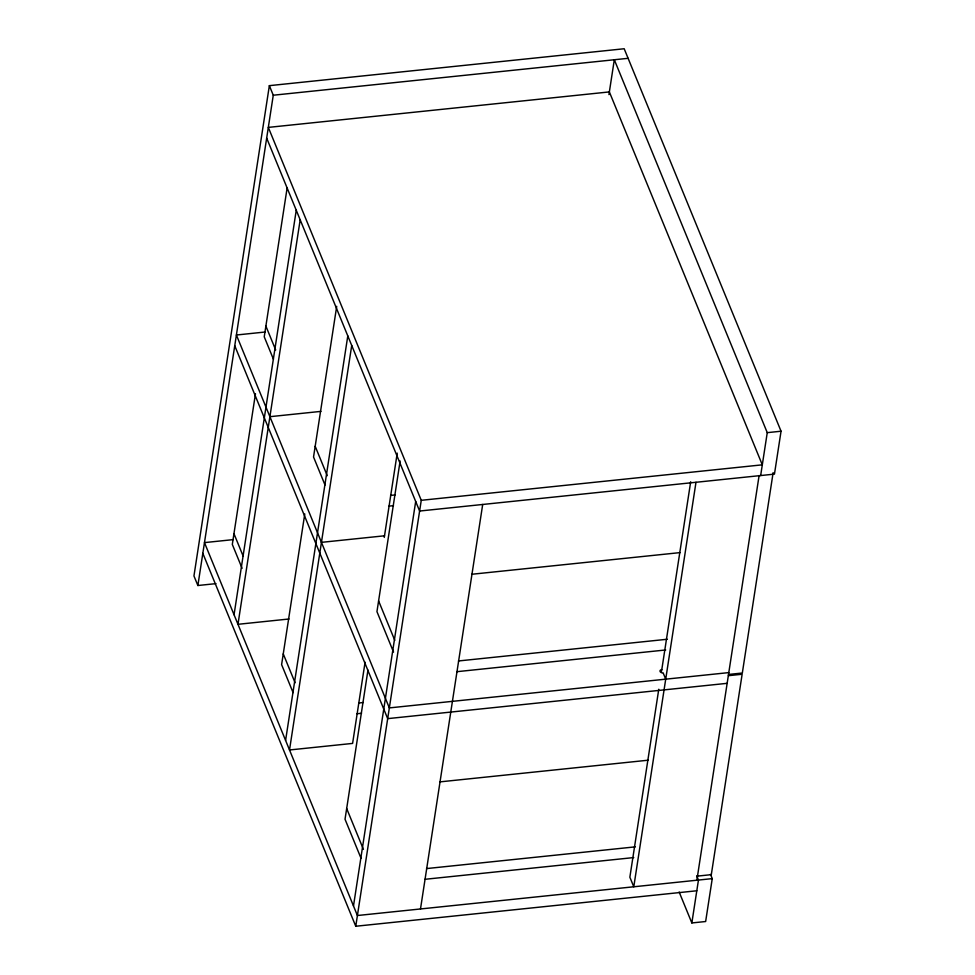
<?xml version="1.0" encoding="UTF-8"?>
<svg xmlns="http://www.w3.org/2000/svg" width="975" height="975" viewBox="0 0 975 975"><rect width="100%" height="100%" fill="white"/><g stroke="black" fill="none" stroke-linecap="round" stroke-linejoin="round"><path stroke-width="1.46" d="M266.675 138.121L419.616 511.034L774.455 474.118L781.048 431.218L624.183 48.75L269.356 85.654L193.952 575.957L197.876 585.512L215.987 583.635M197.876 585.512L273.268 95.221L269.356 85.654M255.474 393.754L232.306 544.416L242.105 568.303M287.174 187.651L264.237 336.802L273.451 359.288M234.049 614.737L296.254 210.247M300.178 219.802L237.973 624.305L289.039 618.991M304.773 513.959L281.604 664.621L293.097 692.64M336.704 306.345L313.536 457.007L325.028 485.026M285.59 740.403L347.795 335.912M351.719 345.479L289.514 749.97L352.597 743.413L365.077 662.208M384.272 537.408L397.227 453.131M367.965 670.093L345.028 819.244L361.043 858.305M400.128 460.968L376.947 611.642L393.547 652.092M353.486 905.958L415.691 501.467M696.796 890.772L355.765 926.25L421.261 500.309L268.32 127.396L609.363 91.918L762.304 464.831L421.261 500.309M420.493 908.968L482.698 504.465M608.948 94.599L614.311 59.743L767.252 432.656L760.658 475.556M658.771 689.252L629.862 877.22L633.787 886.775L695.992 482.284M661.55 671.214L690.69 481.747M696.869 880.218L759.111 475.544M710.519 874.392L712.25 878.621L705.644 921.521L691.848 922.947L698.453 880.047L696.711 875.83M773.138 472.619L742.328 673.018L728.52 674.456M273.268 95.221L628.107 58.317M265.066 332.024L236.401 335.01L389.342 707.911L728.8 672.604M269.892 416.691L320.97 411.377M767.252 432.656L781.048 431.218M390.573 495.41L395.107 494.934M388.915 506.135L393.461 505.659M233.135 539.638L204.47 542.612L357.411 915.525L712.25 878.621M321.433 542.356L384.516 535.799M471.827 574.263L680.087 552.606M458.469 660.965L667.339 639.247M456.812 671.69L665.681 649.972M358.642 703.024L363.175 702.548M356.996 713.749L361.53 713.273M728.337 675.687L742.133 674.249L711.311 874.66L697.515 876.098M727.155 683.329L387.684 718.636L234.743 345.735M439.908 781.877L648.168 760.207M426.538 868.579L635.408 846.848M424.893 879.304L633.75 857.573M665.718 679.173L663.134 672.884A2.474 1.633 8.7 0 1 660.099 671.495A2.474 1.633 8.7 0 1 661.793 669.606M679.148 891.991L691.848 922.947M265.882 326.077L275.681 349.964M315.181 446.282L327.247 475.702M378.605 600.917L394.79 640.368M233.963 533.691L243.177 556.164M283.262 653.896L295.096 682.768M346.673 808.519L363.431 849.383M202.824 553.337L355.765 926.25"/></g></svg>
